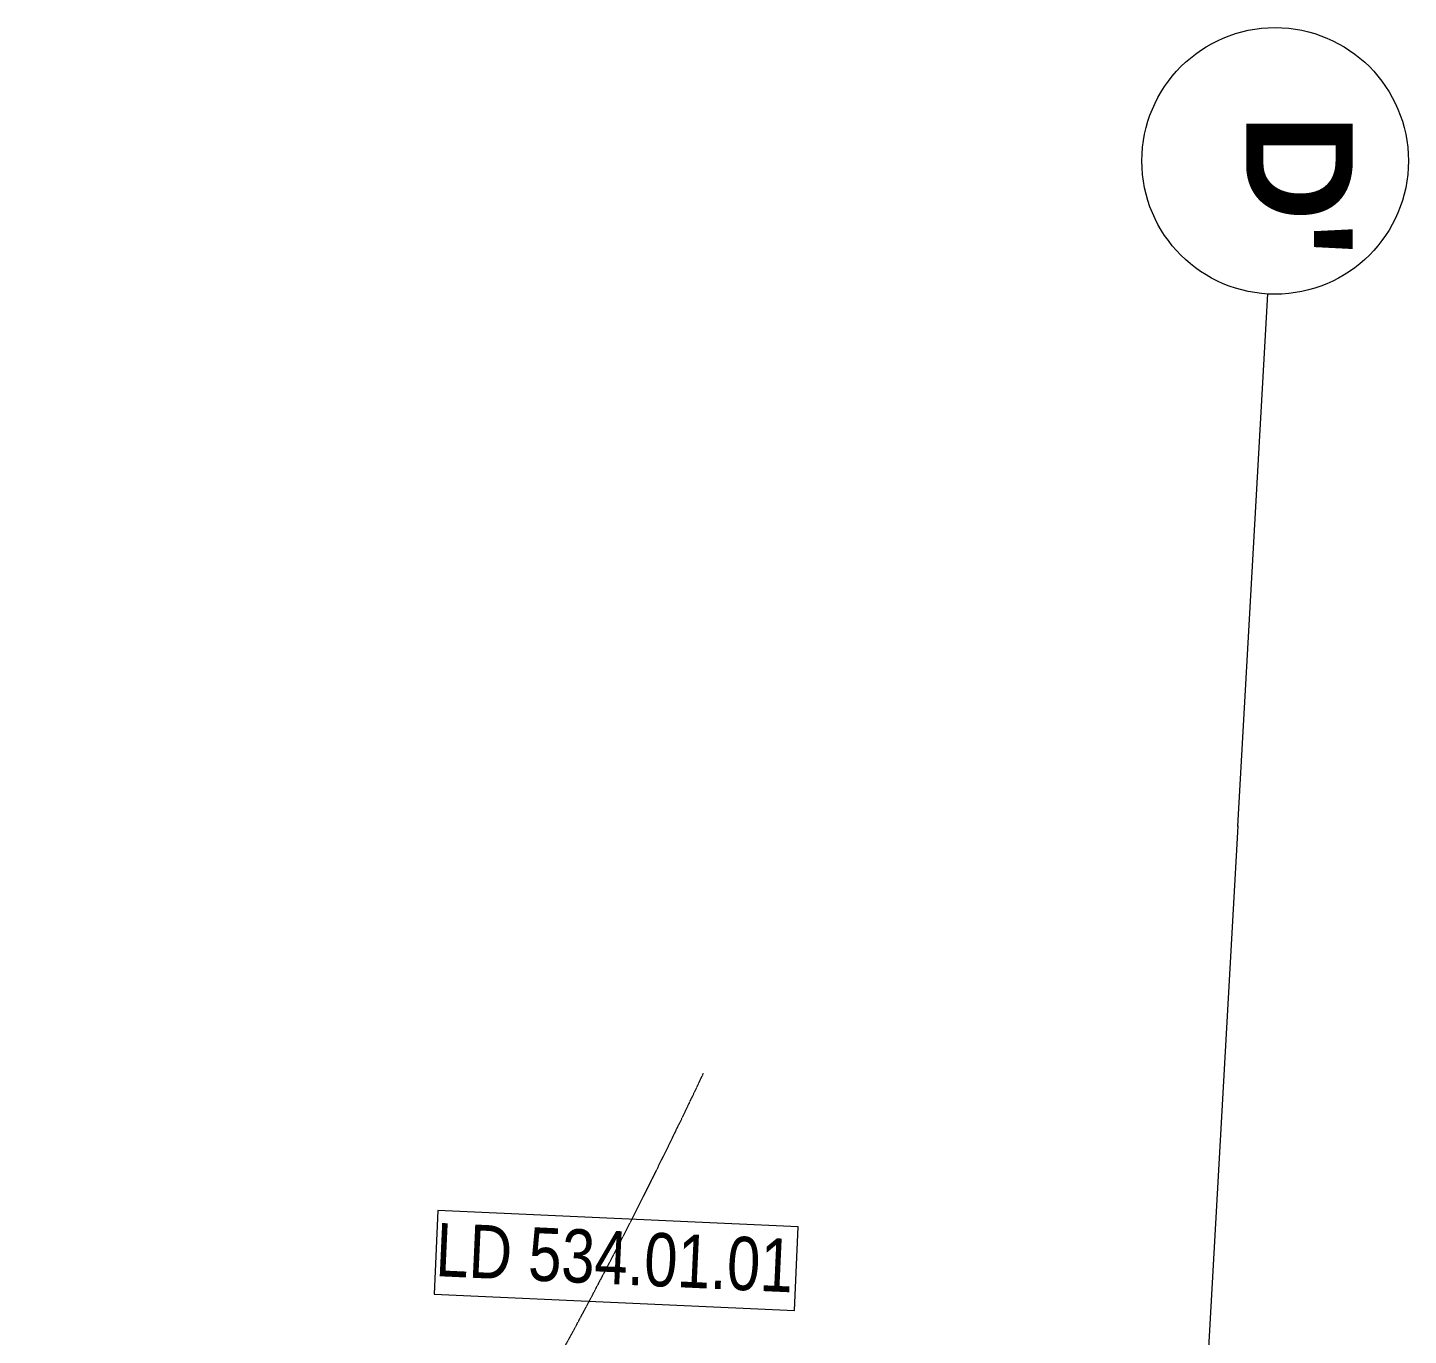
# Model space of a CAD drawing. Header units: metres. Extents: x -19025 to 34897, y -14024 to 26069.
# Drawn here: x -14 to 2577, y 23602 to 26055 of the extents above; entities that cross this region are included whole.
import ezdxf
from ezdxf.enums import TextEntityAlignment as Align

# ---------------------------------------------------------------- set-up
doc = ezdxf.new("R2010")
doc.units = ezdxf.units.M
doc.header["$MEASUREMENT"] = 0
doc.linetypes.add('Strichlinie mittel', pattern=[0.15, 0.1, -0.05])
for name, color, linetype in [('11__100 Achsraster', 7, 'Continuous'), ('916 Kote PP', 7, 'Continuous'), ('937 Beschriftung Detail', 7, 'Continuous')]:
    doc.layers.add(name, color=color, linetype=linetype)
doc.styles.add('ERSTELLTER_STIL_4', font='arialbd.ttf')
doc.styles.add('ERSTELLTER_STIL_9', font='arial.ttf', dxfattribs={"width": 0.8})
doc.linetypes.add('Grenze Bezirk', pattern='A,0,[2,22HAUS116_412 STG1 _ 2.DG_IndexB_2026-08-161.Shx,S=0.001587,R=0,X=0,Y=0],-0.25,0', length=0.25)

# ---------------------------------------------------------------- blocks, each defined once
blk = doc.blocks.new('Standard-Rastermarker_20')
at = {"layer": '11__100 Achsraster', "color": 8, "linetype": 'Grenze Bezirk', "lineweight": 5}
for q in [(11.058, 0), (0, 0)]:
    blk.add_line((1, 0), q, dxfattribs=at)
at = {"layer": '11__100 Achsraster', "color": 8, "linetype": 'Continuous', "lineweight": 5}
blk.add_circle((-0.25, 0), 0.25, dxfattribs=at)
at = {"layer": '11__100 Achsraster', "color": 8, "linetype": 'Grenze Bezirk', "lineweight": 5}
blk.add_point((1, 0), dxfattribs=at)
blk.add_point((1, 0), dxfattribs=at)
at = {"layer": '11__100 Achsraster', "color": 8, "lineweight": 5, "style": 'ERSTELLTER_STIL_4'}
blk.add_attdef('AC_MarkerText_1', text='', height=0.2, rotation=3.2085, dxfattribs=at).set_placement((-0.2582, 0.0998), align=Align.TOP_CENTER)

msp = doc.modelspace()

# ---------------------------------------------------------------- linework, layer by layer
at = {"layer": '916 Kote PP', "color": 251, "linetype": 'Strichlinie mittel', "lineweight": 5, "true_color": 0x5f5f5f}
msp.add_arc((-7790.526, 28359.404), 10000, 305.487053, 334.7540683, dxfattribs=at)
at = {"layer": '937 Beschriftung Detail', "color": 155, "linetype": 'Continuous', "lineweight": 5, "true_color": 0x416cbe, "flags": 128}
msp.add_lwpolyline([(748.617, 23679.715), (1424.908, 23648.771), (1432.09, 23805.75), (755.8, 23836.694), (748.617, 23679.715)], close=True, dxfattribs=at)

# ---------------------------------------------------------------- block references
at = {"layer": '11__100 Achsraster', "color": 7, "linetype": 'Continuous', "lineweight": 18}
ref = msp.add_blockref('Standard-Rastermarker_20', (2312.633, 25555.753), dxfattribs=dict(at, xscale=1000, yscale=1000, zscale=1000, rotation=266.7914836001973))
ref.add_attrib('AC_MarkerText_1', "D'", dxfattribs={"color": 8, "lineweight": 5, "height": 200, "rotation": 270, "style": 'ERSTELLTER_STIL_4'}).set_placement((2472.34, 25759.647), align=Align.TOP_CENTER)

# ---------------------------------------------------------------- texts
at = {"layer": '937 Beschriftung Detail', "color": 7, "linetype": 'Continuous', "lineweight": 13, "insert": (750.105, 23712.226), "char_height": 100, "attachment_point": 7, "rotation": 357.380242, "style": 'ERSTELLTER_STIL_9'}
msp.add_mtext('\\A1;{\\pql;\\fArial|b0|i0|c0|p0;\\W0.800000;LD 534.0\\fArial|b0|i0|c0|p0;\\W0.800000;1.01}', dxfattribs=at)

doc.saveas('drawing.dxf')
